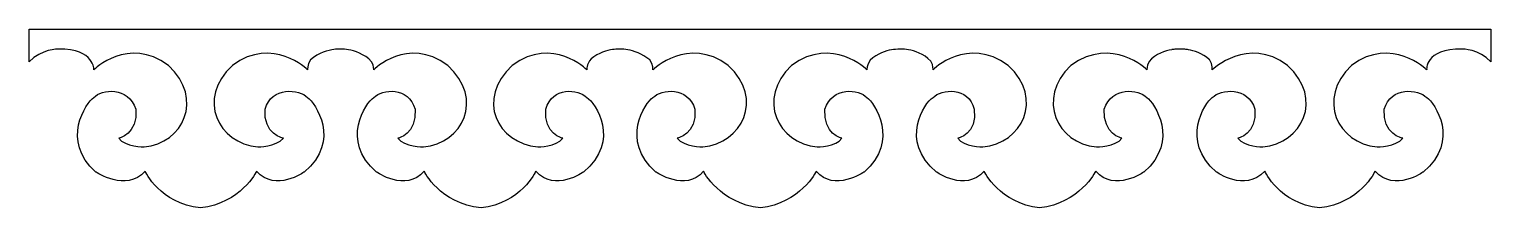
# Model space of a CAD drawing. Header units: centimetres. Extents: x -8 to 4.5, y 4.8 to 6.3.
import ezdxf

# ---------------------------------------------------------------- set-up
doc = ezdxf.new("R2010")
doc.units = ezdxf.units.CM
doc.header["$MEASUREMENT"] = 0
doc.layers.add('Layer 1', color=7, linetype='Continuous')

msp = doc.modelspace()

# ---------------------------------------------------------------- linework, layer by layer
at = {"layer": 'Layer 1', "color": 14}
msp.add_open_spline([(3.06085, 4.79102), (3.40901, 4.82775), (3.53792, 5.10604), (3.53792, 5.10604), (3.53792, 5.10604), (3.70869, 4.92263), (3.95216, 5.09943), (3.95216, 5.09943), (3.95216, 5.09943), (4.27636, 5.36788), (4.04934, 5.69842), (3.98193, 5.74104), (3.98193, 5.74104), (3.90935, 5.8141), (3.67175, 5.83856), (3.6173, 5.64017), (3.6173, 5.64017), (3.59867, 5.42631), (3.77605, 5.38964), (3.77605, 5.38964), (3.77605, 5.38964), (3.72035, 5.31625), (3.55529, 5.31606), (3.55529, 5.31606), (3.55529, 5.31606), (3.2199, 5.34635), (3.0309, 5.72823), (3.33535, 6.01803), (3.33535, 6.01803), (3.68338, 6.27497), (3.98193, 5.97917), (3.98193, 5.97917), (3.98193, 5.97917), (3.98193, 5.97917), (3.95829, 6.15859), (4.28785, 6.15859), (4.28785, 6.15859), (4.28785, 6.15859), (4.43488, 6.15915), (4.53259, 6.04945), (4.53259, 6.04945), (4.53259, 6.04945), (4.53259, 6.32974), (4.53259, 6.32974), (4.53259, 6.32974), (4.53259, 6.32974), (3.06085, 6.32974), (3.06085, 6.32974), (3.06085, 6.32974), (3.06085, 6.32974), (2.13398, 6.32974), (2.13398, 6.32974), (2.13398, 6.32974), (2.13398, 6.32974), (1.59572, 6.32974), (1.59572, 6.32974), (1.59572, 6.32974), (1.59572, 6.32974), (0.65479, 6.32974), (0.65479, 6.32974), (0.65479, 6.32974), (0.65479, 6.32974), (-0.81695, 6.32974), (-0.81695, 6.32974), (-0.81695, 6.32974), (-0.81695, 6.32974), (-1.74465, 6.32974), (-1.74465, 6.32974), (-1.74465, 6.32974), (-1.74465, 6.32974), (-3.22797, 6.32974), (-3.22797, 6.32974), (-3.22797, 6.32974), (-3.22797, 6.32974), (-4.14409, 6.32974), (-4.14409, 6.32974), (-4.14409, 6.32974), (-4.14409, 6.32974), (-5.62824, 6.32974), (-5.62824, 6.32974), (-5.62824, 6.32974), (-5.62824, 6.32974), (-6.55676, 6.32974), (-6.55676, 6.32974), (-6.55676, 6.32974), (-6.55676, 6.32974), (-8.02768, 6.32974), (-8.02768, 6.32974), (-8.02768, 6.32974), (-8.02768, 6.32974), (-8.02768, 6.04945), (-8.02768, 6.04945), (-8.02768, 6.04945), (-7.92428, 6.15915), (-7.77715, 6.15859), (-7.77715, 6.15859), (-7.77715, 6.15859), (-7.45962, 6.15859), (-7.47288, 5.97917), (-7.47288, 5.97917), (-7.47288, 5.97917), (-7.47288, 5.97917), (-7.17932, 6.27497), (-6.83126, 6.01803), (-6.83126, 6.01803), (-6.52019, 5.72823), (-6.70923, 5.34635), (-7.0388, 5.31606), (-7.0388, 5.31606), (-7.0388, 5.31606), (-7.20441, 5.31625), (-7.25873, 5.38964), (-7.25873, 5.38964), (-7.25873, 5.38964), (-7.09407, 5.42631), (-7.11156, 5.64017), (-7.11156, 5.64017), (-7.17881, 5.83856), (-7.40567, 5.8141), (-7.47288, 5.74104), (-7.47288, 5.74104), (-7.53934, 5.69842), (-7.7593, 5.3679), (-7.45469, 5.09943), (-7.45469, 5.09943), (-7.45469, 5.09943), (-7.19762, 4.92263), (-7.03218, 5.10604), (-7.03218, 5.10604), (-7.03218, 5.10604), (-6.90495, 4.82777), (-6.55676, 4.79102), (-6.55676, 4.79102), (-6.20891, 4.82777), (-6.07389, 5.10604), (-6.07389, 5.10604), (-6.07389, 5.10604), (-5.90977, 4.92263), (-5.66544, 5.09943), (-5.66544, 5.09943), (-5.66544, 5.09943), (-5.34112, 5.36788), (-5.5736, 5.69842), (-5.63485, 5.74104), (-5.63485, 5.74104), (-5.70761, 5.8141), (-5.94541, 5.83856), (-6.00113, 5.64017), (-6.00113, 5.64017), (-6.01942, 5.42631), (-5.84238, 5.38964), (-5.84238, 5.38964), (-5.84238, 5.38964), (-5.90977, 5.31625), (-6.06232, 5.31606), (-6.06232, 5.31606), (-6.06232, 5.31606), (-6.40384, 5.34635), (-6.59265, 5.72823), (-6.28143, 6.01803), (-6.28143, 6.01803), (-5.93326, 6.27497), (-5.63485, 5.97917), (-5.63485, 5.97917), (-5.63485, 5.97917), (-5.63485, 5.97917), (-5.64122, 6.02101), (-5.6117, 6.06433), (-5.6117, 6.06433), (-5.53879, 6.12855), (-5.45571, 6.14868), (-5.40913, 6.15528), (-5.40913, 6.15528), (-5.39228, 6.15696), (-5.37399, 6.15732), (-5.35456, 6.15776), (-5.35456, 6.15776), (-5.32869, 6.15718), (-5.30488, 6.15558), (-5.28345, 6.1528), (-5.28345, 6.1528), (-5.23134, 6.14316), (-5.14974, 6.11801), (-5.08501, 6.04945), (-5.08501, 6.04945), (-5.06358, 6.01179), (-5.06682, 5.97917), (-5.06682, 5.97917), (-5.06682, 5.97917), (-5.06682, 5.97917), (-4.779, 6.27497), (-4.431, 6.01803), (-4.431, 6.01803), (-4.11358, 5.72823), (-4.30304, 5.34635), (-4.63936, 5.31606), (-4.63936, 5.31606), (-4.63935, 5.31606), (-4.80354, 5.31625), (-4.85929, 5.38964), (-4.85929, 5.38964), (-4.85929, 5.38964), (-4.69378, 5.42631), (-4.71212, 5.64017), (-4.71212, 5.64017), (-4.76781, 5.83856), (-4.99311, 5.8141), (-5.06682, 5.74104), (-5.06682, 5.74104), (-5.13453, 5.69842), (-5.35989, 5.3679), (-5.04202, 5.09943), (-5.04202, 5.09943), (-5.04202, 5.09943), (-4.79832, 4.92263), (-4.63274, 5.10604), (-4.63274, 5.10604), (-4.63274, 5.10604), (-4.50395, 4.82777), (-4.14409, 4.79102), (-4.14409, 4.79102), (-3.80238, 4.82777), (-3.67445, 5.10604), (-3.67445, 5.10604), (-3.67445, 5.10604), (-3.50922, 4.92263), (-3.26518, 5.09943), (-3.26518, 5.09943), (-3.26518, 5.09943), (-2.94082, 5.36788), (-3.16138, 5.69842), (-3.23541, 5.74104), (-3.23541, 5.74104), (-3.30814, 5.8141), (-3.5342, 5.83856), (-3.58846, 5.64017), (-3.58846, 5.64017), (-3.60693, 5.42631), (-3.44294, 5.38964), (-3.44294, 5.38964), (-3.44294, 5.38964), (-3.49726, 5.31625), (-3.65544, 5.31606), (-3.65544, 5.31606), (-3.65544, 5.31606), (-4.0036, 5.34635), (-4.19375, 5.72823), (-3.8762, 6.01803), (-3.8762, 6.01803), (-3.52803, 6.27497), (-3.23541, 5.97917), (-3.23541, 5.97917), (-3.23541, 5.97917), (-3.23541, 5.97917), (-3.23958, 6.02757), (-3.19986, 6.07425), (-3.19986, 6.07425), (-3.13353, 6.12755), (-3.06069, 6.1464), (-3.01547, 6.15363), (-3.01547, 6.15363), (-2.99651, 6.15588), (-2.97585, 6.15724), (-2.95346, 6.15776), (-2.95346, 6.15776), (-2.92779, 6.15717), (-2.90446, 6.15557), (-2.88318, 6.1528), (-2.88318, 6.1528), (-2.83476, 6.14392), (-2.7607, 6.12137), (-2.69549, 6.06433), (-2.69549, 6.06433), (-2.66367, 6.02093), (-2.66738, 5.97917), (-2.66738, 5.97917), (-2.66738, 5.97917), (-2.66738, 5.97917), (-2.36812, 6.27497), (-2.01998, 6.01803), (-2.01998, 6.01803), (-1.70782, 5.72823), (-1.9036, 5.34635), (-2.23991, 5.31606), (-2.23991, 5.31606), (-2.23991, 5.31606), (-2.39892, 5.31625), (-2.45985, 5.38964), (-2.45985, 5.38964), (-2.45985, 5.38964), (-2.28839, 5.42631), (-2.30689, 5.64017), (-2.30689, 5.64017), (-2.36777, 5.83856), (-2.59322, 5.8141), (-2.66738, 5.74104), (-2.66738, 5.74104), (-2.7335, 5.69842), (-2.95412, 5.3679), (-2.64175, 5.09943), (-2.64175, 5.09943), (-2.64175, 5.09943), (-2.38673, 4.92263), (-2.2333, 5.10604), (-2.2333, 5.10604), (-2.2333, 5.10604), (-2.093, 4.82777), (-1.74465, 4.79102), (-1.74465, 4.79102), (-1.40294, 4.82777), (-1.26344, 5.10604), (-1.26344, 5.10604), (-1.26344, 5.10604), (-1.10985, 4.92263), (-0.85333, 5.09943), (-0.85333, 5.09943), (-0.85333, 5.09943), (-0.54115, 5.36788), (-0.76778, 5.69842), (-0.82853, 5.74104), (-0.82853, 5.74104), (-0.89626, 5.8141), (-1.12809, 5.83856), (-1.18902, 5.64017), (-1.18902, 5.64017), (-1.20746, 5.42631), (-1.0435, 5.38964), (-1.0435, 5.38964), (-1.0435, 5.38964), (-1.09118, 5.31625), (-1.256, 5.31606), (-1.256, 5.31606), (-1.256, 5.31606), (-1.59249, 5.34635), (-1.78137, 5.72823), (-1.47593, 6.01803), (-1.47593, 6.01803), (-1.12242, 6.27497), (-0.82853, 5.97917), (-0.82853, 5.97917), (-0.82853, 5.97917), (-0.82853, 5.97917), (-0.83204, 6.0198), (-0.80124, 6.06268), (-0.80124, 6.06268), (-0.73678, 6.12012), (-0.66565, 6.14282), (-0.61852, 6.15197), (-0.61852, 6.15197), (-0.59618, 6.15513), (-0.57143, 6.15705), (-0.5441, 6.15776), (-0.5441, 6.15776), (-0.51738, 6.15706), (-0.49328, 6.1557), (-0.47134, 6.1528), (-0.47134, 6.1528), (-0.42109, 6.14347), (-0.34367, 6.11898), (-0.27952, 6.05524), (-0.27952, 6.05524), (-0.25563, 6.01511), (-0.2605, 5.97917), (-0.2605, 5.97917), (-0.2605, 5.97917), (-0.2605, 5.97917), (0.03159, 6.27497), (0.38607, 6.01803), (0.38607, 6.01803), (0.6973, 5.72823), (0.50299, 5.34635), (0.16697, 5.31606), (0.16697, 5.31606), (0.16697, 5.31606), (0.00091, 5.31625), (-0.04801, 5.38964), (-0.04801, 5.38964), (-0.04801, 5.38964), (0.12367, 5.42631), (0.09338, 5.64017), (0.09338, 5.64017), (0.0443, 5.83856), (-0.1879, 5.8141), (-0.2605, 5.74104), (-0.2605, 5.74104), (-0.33374, 5.69842), (-0.55366, 5.3679), (-0.23074, 5.09943), (-0.23074, 5.09943), (-0.23074, 5.09943), (0.01437, 4.92263), (0.17854, 5.10604), (0.17854, 5.10604), (0.17854, 5.10604), (0.31322, 4.82777), (0.65479, 4.79102), (0.65479, 4.79102), (0.99634, 4.82777), (1.13766, 5.10604), (1.13766, 5.10604), (1.13766, 5.10604), (1.3018, 4.92263), (1.55189, 5.09943), (1.55189, 5.09943), (1.55189, 5.09943), (1.86408, 5.36788), (1.63843, 5.69842), (1.57753, 5.74104), (1.57753, 5.74104), (1.50334, 5.8141), (1.27778, 5.83856), (1.21042, 5.64017), (1.21042, 5.64017), (1.19856, 5.42631), (1.36338, 5.38964), (1.36338, 5.38964), (1.36338, 5.38964), (1.30893, 5.31625), (1.14344, 5.31606), (1.14344, 5.31606), (1.14344, 5.31606), (0.80711, 5.34635), (0.62427, 5.72823), (0.92351, 6.01803), (0.92351, 6.01803), (1.28382, 6.27497), (1.57753, 5.97917), (1.57753, 5.97917), (1.57753, 5.97917), (1.57753, 5.97917), (1.5742, 6.01166), (1.59572, 6.04945), (1.59572, 6.04945), (1.59572, 6.04945), (1.59572, 6.05028), (1.59572, 6.05028), (1.59572, 6.05028), (1.65258, 6.11849), (1.73636, 6.14318), (1.79085, 6.1528), (1.79085, 6.1528), (1.79211, 6.15303), (1.79292, 6.15342), (1.79415, 6.15363), (1.79415, 6.15363), (1.80431, 6.15493), (1.81444, 6.1561), (1.82557, 6.15694), (1.82557, 6.15694), (1.83748, 6.15783), (1.85054, 6.15746), (1.86361, 6.15776), (1.86361, 6.15776), (1.87697, 6.15747), (1.89036, 6.15785), (1.90247, 6.15694), (1.90247, 6.15694), (1.90931, 6.15642), (1.91503, 6.15515), (1.92148, 6.15446), (1.92148, 6.15446), (1.92569, 6.154), (1.92984, 6.15333), (1.93389, 6.1528), (1.93389, 6.1528), (1.98089, 6.14412), (2.05174, 6.1227), (2.11331, 6.06847), (2.11331, 6.06847), (2.11359, 6.06822), (2.11385, 6.06789), (2.11413, 6.06764), (2.11413, 6.06764), (2.14566, 6.02313), (2.13894, 5.97917), (2.13894, 5.97917), (2.13894, 5.97917), (2.13894, 5.97917), (2.44399, 6.27497), (2.78551, 6.01803), (2.78551, 6.01803), (3.10309, 5.72823), (2.90809, 5.34635), (2.57302, 5.31606), (2.57302, 5.31606), (2.57302, 5.31606), (2.41428, 5.31625), (2.35887, 5.38964), (2.35887, 5.38964), (2.35887, 5.38964), (2.52353, 5.42631), (2.50522, 5.64017), (2.50522, 5.64017), (2.44969, 5.83856), (2.21154, 5.8141), (2.13894, 5.74104), (2.13894, 5.74104), (2.07787, 5.69842), (1.85745, 5.3679), (2.17532, 5.09943), (2.17532, 5.09943), (2.17532, 5.09943), (2.41413, 4.92263), (2.59121, 5.10604), (2.59121, 5.10604), (2.59121, 5.10604), (2.713, 4.82777), (3.06085, 4.79102)], degree=3, knots=[0, 0, 0, 0, 0.0078125, 0.0078125, 0.0078125, 0.0078125, 0.015625, 0.015625, 0.015625, 0.015625, 0.0234375, 0.0234375, 0.0234375, 0.0234375, 0.03125, 0.03125, 0.03125, 0.03125, 0.0390625, 0.0390625, 0.0390625, 0.0390625, 0.046875, 0.046875, 0.046875, 0.046875, 0.0546875, 0.0546875, 0.0546875, 0.0546875, 0.0625, 0.0625, 0.0625, 0.0625, 0.0703125, 0.0703125, 0.0703125, 0.0703125, 0.078125, 0.078125, 0.078125, 0.078125, 0.0859375, 0.0859375, 0.0859375, 0.0859375, 0.09375, 0.09375, 0.09375, 0.09375, 0.1015625, 0.1015625, 0.1015625, 0.1015625, 0.109375, 0.109375, 0.109375, 0.109375, 0.1171875, 0.1171875, 0.1171875, 0.1171875, 0.125, 0.125, 0.125, 0.125, 0.1328125, 0.1328125, 0.1328125, 0.1328125, 0.140625, 0.140625, 0.140625, 0.140625, 0.1484375, 0.1484375, 0.1484375, 0.1484375, 0.15625, 0.15625, 0.15625, 0.15625, 0.1640625, 0.1640625, 0.1640625, 0.1640625, 0.171875, 0.171875, 0.171875, 0.171875, 0.1796875, 0.1796875, 0.1796875, 0.1796875, 0.1875, 0.1875, 0.1875, 0.1875, 0.1953125, 0.1953125, 0.1953125, 0.1953125, 0.203125, 0.203125, 0.203125, 0.203125, 0.2109375, 0.2109375, 0.2109375, 0.2109375, 0.21875, 0.21875, 0.21875, 0.21875, 0.2265625, 0.2265625, 0.2265625, 0.2265625, 0.234375, 0.234375, 0.234375, 0.234375, 0.2421875, 0.2421875, 0.2421875, 0.2421875, 0.25, 0.25, 0.25, 0.25, 0.2578125, 0.2578125, 0.2578125, 0.2578125, 0.265625, 0.265625, 0.265625, 0.265625, 0.2734375, 0.2734375, 0.2734375, 0.2734375, 0.28125, 0.28125, 0.28125, 0.28125, 0.2890625, 0.2890625, 0.2890625, 0.2890625, 0.296875, 0.296875, 0.296875, 0.296875, 0.3046875, 0.3046875, 0.3046875, 0.3046875, 0.3125, 0.3125, 0.3125, 0.3125, 0.3203125, 0.3203125, 0.3203125, 0.3203125, 0.328125, 0.328125, 0.328125, 0.328125, 0.3359375, 0.3359375, 0.3359375, 0.3359375, 0.34375, 0.34375, 0.34375, 0.34375, 0.3515625, 0.3515625, 0.3515625, 0.3515625, 0.359375, 0.359375, 0.359375, 0.359375, 0.3671875, 0.3671875, 0.3671875, 0.3671875, 0.375, 0.375, 0.375, 0.375, 0.3828125, 0.3828125, 0.3828125, 0.3828125, 0.390625, 0.390625, 0.390625, 0.390625, 0.3984375, 0.3984375, 0.3984375, 0.3984375, 0.40625, 0.40625, 0.40625, 0.40625, 0.4140625, 0.4140625, 0.4140625, 0.4140625, 0.421875, 0.421875, 0.421875, 0.421875, 0.4296875, 0.4296875, 0.4296875, 0.4296875, 0.4375, 0.4375, 0.4375, 0.4375, 0.4453125, 0.4453125, 0.4453125, 0.4453125, 0.453125, 0.453125, 0.453125, 0.453125, 0.4609375, 0.4609375, 0.4609375, 0.4609375, 0.46875, 0.46875, 0.46875, 0.46875, 0.4765625, 0.4765625, 0.4765625, 0.4765625, 0.484375, 0.484375, 0.484375, 0.484375, 0.4921875, 0.4921875, 0.4921875, 0.4921875, 0.5, 0.5, 0.5, 0.5, 0.5078125, 0.5078125, 0.5078125, 0.5078125, 0.515625, 0.515625, 0.515625, 0.515625, 0.5234375, 0.5234375, 0.5234375, 0.5234375, 0.53125, 0.53125, 0.53125, 0.53125, 0.5390625, 0.5390625, 0.5390625, 0.5390625, 0.546875, 0.546875, 0.546875, 0.546875, 0.5546875, 0.5546875, 0.5546875, 0.5546875, 0.5625, 0.5625, 0.5625, 0.5625, 0.5703125, 0.5703125, 0.5703125, 0.5703125, 0.578125, 0.578125, 0.578125, 0.578125, 0.5859375, 0.5859375, 0.5859375, 0.5859375, 0.59375, 0.59375, 0.59375, 0.59375, 0.6015625, 0.6015625, 0.6015625, 0.6015625, 0.609375, 0.609375, 0.609375, 0.609375, 0.6171875, 0.6171875, 0.6171875, 0.6171875, 0.625, 0.625, 0.625, 0.625, 0.6328125, 0.6328125, 0.6328125, 0.6328125, 0.640625, 0.640625, 0.640625, 0.640625, 0.6484375, 0.6484375, 0.6484375, 0.6484375, 0.65625, 0.65625, 0.65625, 0.65625, 0.6640625, 0.6640625, 0.6640625, 0.6640625, 0.671875, 0.671875, 0.671875, 0.671875, 0.6796875, 0.6796875, 0.6796875, 0.6796875, 0.6875, 0.6875, 0.6875, 0.6875, 0.6953125, 0.6953125, 0.6953125, 0.6953125, 0.703125, 0.703125, 0.703125, 0.703125, 0.7109375, 0.7109375, 0.7109375, 0.7109375, 0.71875, 0.71875, 0.71875, 0.71875, 0.7265625, 0.7265625, 0.7265625, 0.7265625, 0.734375, 0.734375, 0.734375, 0.734375, 0.7421875, 0.7421875, 0.7421875, 0.7421875, 0.75, 0.75, 0.75, 0.75, 0.7578125, 0.7578125, 0.7578125, 0.7578125, 0.765625, 0.765625, 0.765625, 0.765625, 0.7734375, 0.7734375, 0.7734375, 0.7734375, 0.78125, 0.78125, 0.78125, 0.78125, 0.7890625, 0.7890625, 0.7890625, 0.7890625, 0.796875, 0.796875, 0.796875, 0.796875, 0.8046875, 0.8046875, 0.8046875, 0.8046875, 0.8125, 0.8125, 0.8125, 0.8125, 0.8203125, 0.8203125, 0.8203125, 0.8203125, 0.828125, 0.828125, 0.828125, 0.828125, 0.8359375, 0.8359375, 0.8359375, 0.8359375, 0.84375, 0.84375, 0.84375, 0.84375, 0.8515625, 0.8515625, 0.8515625, 0.8515625, 0.859375, 0.859375, 0.859375, 0.859375, 0.8671875, 0.8671875, 0.8671875, 0.8671875, 0.875, 0.875, 0.875, 0.875, 0.8828125, 0.8828125, 0.8828125, 0.8828125, 0.890625, 0.890625, 0.890625, 0.890625, 0.8984375, 0.8984375, 0.8984375, 0.8984375, 0.90625, 0.90625, 0.90625, 0.90625, 0.9140625, 0.9140625, 0.9140625, 0.9140625, 0.921875, 0.921875, 0.921875, 0.921875, 0.9296875, 0.9296875, 0.9296875, 0.9296875, 0.9375, 0.9375, 0.9375, 0.9375, 0.9453125, 0.9453125, 0.9453125, 0.9453125, 0.953125, 0.953125, 0.953125, 0.953125, 0.9609375, 0.9609375, 0.9609375, 0.9609375, 0.96875, 0.96875, 0.96875, 0.96875, 0.9765625, 0.9765625, 0.9765625, 0.9765625, 0.984375, 0.984375, 0.984375, 0.984375, 1, 1, 1, 1], dxfattribs=at)

doc.saveas('drawing.dxf')
